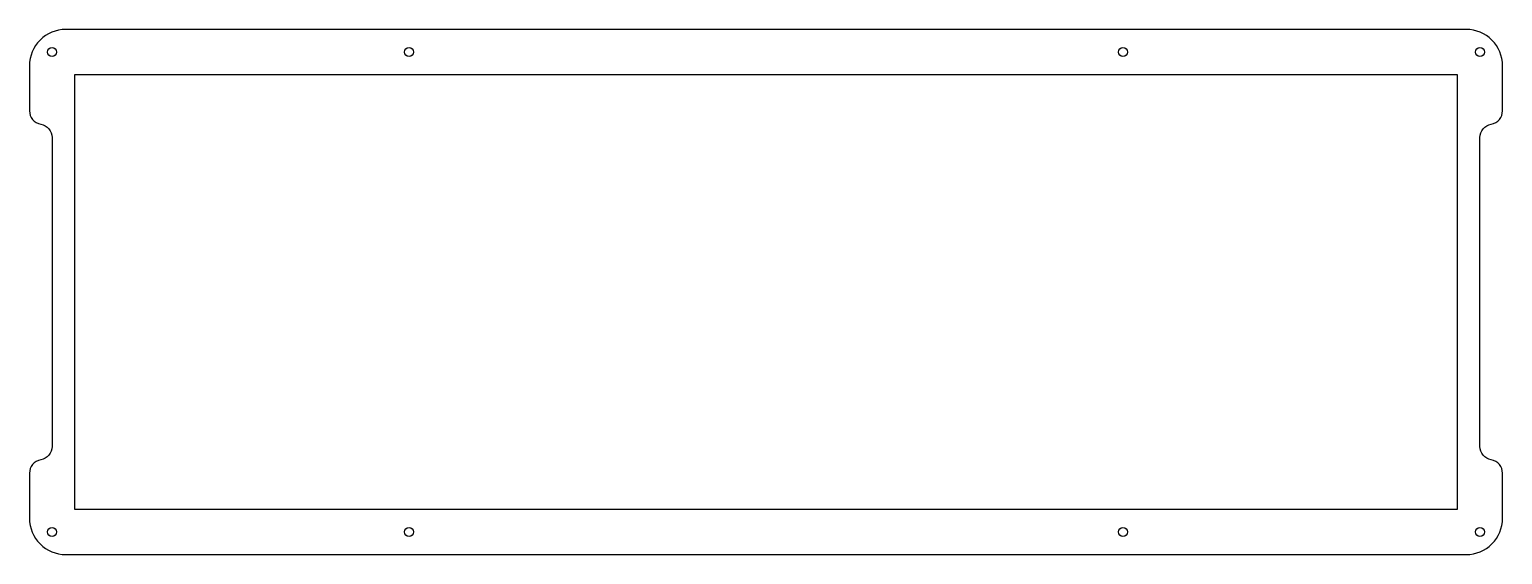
# Model space of a CAD drawing. Header units: millimetres. Extents: x -313 to 13, y -13 to 103.
import ezdxf

# ---------------------------------------------------------------- set-up
doc = ezdxf.new("R2010")
doc.units = ezdxf.units.MM
doc.layers.get('0').update_dxf_attribs({"linetype": 'CONTINUOUS'})

msp = doc.modelspace()

# ---------------------------------------------------------------- linework, layer by layer
msp.add_lwpolyline([(-310.25, 7.76, 0.365977), (-312.75, 4.8), (-312.75, -5.2, 0.414214), (-304.75, -13.2), (5, -13.2, 0.414214), (13, -5.2), (13, 4.8, 0.365977), (10.5, 7.76, -0.365977), (8, 10.72), (8, 79.08, -0.365977), (10.5, 82.04, 0.365977), (13, 85), (13, 95, 0.414214), (5, 103), (-304.75, 103, 0.414214), (-312.75, 95), (-312.75, 85, 0.365977), (-310.25, 82.04, -0.365977), (-307.75, 79.08), (-307.75, 10.72, -0.365977)], format="xyb", close=True)
msp.add_lwpolyline([(3, -3.2), (-302.75, -3.2), (-302.75, 93), (3, 93)], close=True)
for centre in [(-307.75, 98), (-228.81, 98), (-70.94, 98), (8, 98), (-307.75, -8.2), (-228.81, -8.2), (-70.94, -8.2), (8, -8.2)]:
    msp.add_circle(centre, 1)

doc.saveas('drawing.dxf')
